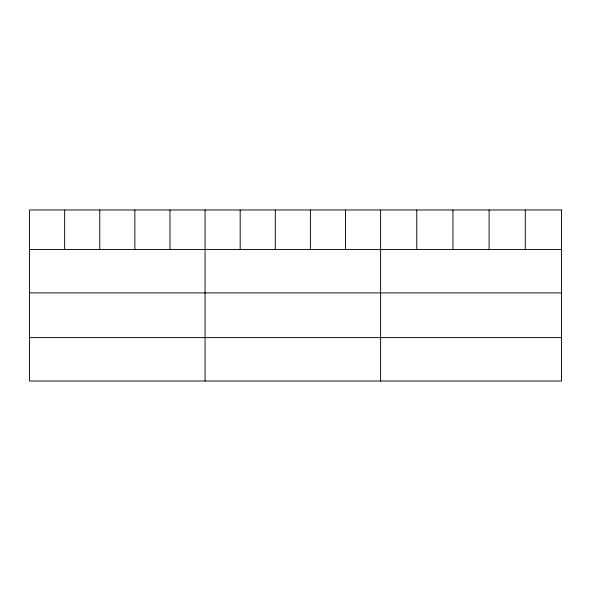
<?xml version="1.0" encoding="UTF-8"?>
<svg xmlns="http://www.w3.org/2000/svg" width="591" height="591" viewBox="0 0 591 591"><rect width="100%" height="100%" fill="white"/><g stroke="black" fill="none" stroke-linecap="round" stroke-linejoin="round"><path stroke-width="0.89" d="M29.55 249.491L561.45 249.491M29.55 292.9L561.45 292.9M29.55 337.616L561.45 337.616M525.281 209.975L525.281 249.491M489.112 209.975L489.112 249.491M452.942 209.975L452.942 249.491M416.773 209.975L416.773 249.491M380.604 209.975L380.604 381.025M345.499 209.975L345.499 249.491M310.393 209.975L310.393 249.491M275.288 209.975L275.288 249.491M240.182 209.975L240.182 249.491M205.077 209.975L205.077 381.025M169.972 209.975L169.972 249.491M134.866 209.975L134.866 249.491M99.761 209.975L99.761 249.491M64.655 209.975L64.655 249.491M561.45 209.975L29.55 209.975L29.55 381.025L561.45 381.025L561.45 209.975"/></g></svg>
